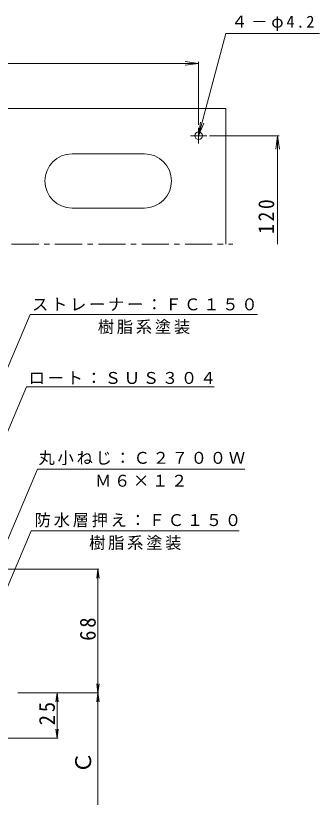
# Model space of a CAD drawing. Units: millimetres, scale not verified. Extents: x -286 to 229, y -348 to 411.
# Drawn here: x 47.5 to 215.6, y -21 to 411 of the extents above; entities that cross this region are included whole.
import ezdxf
from ezdxf.enums import TextEntityAlignment as Align

# ---------------------------------------------------------------- set-up
doc = ezdxf.new("R2010")
doc.units = ezdxf.units.MM
doc.header["$LTSCALE"] = 3
doc.linetypes.add('CHAIN1', pattern=[8, 5, -1, 1, -1])
for name, color, linetype, lineweight in [('0-1_躯体', 2, 'Continuous', 9), ('0-4_その他', 7, 'Continuous', 9), ('0-5_寸法', 7, 'Continuous', 9), ('0-A', 2, 'Continuous', 9)]:
    doc.layers.add(name, color=color, linetype=linetype, lineweight=lineweight)
doc.styles.add('ＭＳ ゴシック', font='')
doc.styles.get('ＭＳ ゴシック').set_extended_font_data('MS Gothic')

msp = doc.modelspace()

# ---------------------------------------------------------------- linework, layer by layer
at = {"layer": '0-1_躯体', "color": 3, "linetype": 'CHAIN1'}
msp.add_line((-242.724, 284.663), (167.662, 284.663), dxfattribs=at)
at = {"layer": '0-4_その他'}
for p, q in [((148.741, 344.663), (163.873, 401.134)), ((163.873, 401.134), (215.593, 401.134)), ((-221.259, 384.677), (148.741, 384.677)), ((148.741, 384.677), (141.305, 385.656)), ((148.741, 384.677), (141.305, 383.698)), ((148.741, 385.577), (148.741, 350.663)), ((148.741, 344.663), (149.72, 352.099)), ((148.741, 344.663), (151.611, 351.592)), ((193.397, 344.663), (154.741, 344.663)), ((192.497, 344.663), (193.476, 337.227)), ((93.638, 105.049), (5.131, 105.049)), ((93.038, 105.049), (92.385, 100.092)), ((93.038, 36.693), (93.038, 105.049)), ((93.038, 105.049), (93.69, 100.092)), ((93.038, 36.693), (92.385, 41.65)), ((93.038, 36.693), (93.69, 41.65)), ((93.638, 36.693), (48.756, 36.693)), ((70.459, 36.693), (69.806, 31.735)), ((70.459, 36.693), (71.112, 31.735)), ((93.038, 36.693), (92.385, 31.735)), ((93.038, -43.307), (93.038, 36.693)), ((93.038, 36.693), (93.69, 31.735)), ((70.459, 11.693), (71.112, 16.65)), ((71.059, 11.693), (23.427, 11.693))]:
    msp.add_line(p, q, dxfattribs=at)
for points in [[(192.497, 284.663), (192.497, 344.663), (191.518, 337.227)], [(70.459, 36.693), (70.459, 11.693), (69.806, 16.65)]]:
    msp.add_lwpolyline(points, dxfattribs=at)
at = {"layer": '0-5_寸法'}
for p, q in [((-4.259, 105.049), (55.543, 245.933)), ((55.543, 245.933), (181.373, 245.933)), ((-2.828, 73.049), (53.59, 205.963)), ((53.59, 205.963), (157.282, 205.963)), ((10.741, 45.349), (59.592, 160.434)), ((59.592, 160.434), (174.264, 160.434))]:
    msp.add_line(p, q, dxfattribs=at)
msp.add_lwpolyline([(19.741, 40.549), (56.117, 126.246), (171.168, 126.246)], dxfattribs=at)
at = {"layer": '0-A'}
for p, q in [((-1.889, 359.663), (163.741, 359.663)), ((163.741, 284.663), (163.741, 359.663)), ((148.741, 340.43), (148.741, 348.991)), ((144.318, 344.663), (153.33, 344.663)), ((78.741, 334.663), (118.741, 334.663)), ((78.741, 304.663), (118.741, 304.663))]:
    msp.add_line(p, q, dxfattribs=at)
msp.add_circle((148.741, 344.663), 2.1, dxfattribs=at)
for centre, start, end in [((78.741, 319.663), 90, 270), ((118.741, 319.663), 270, 90)]:
    msp.add_arc(centre, 15, start, end, dxfattribs=at)

# ---------------------------------------------------------------- texts
at = {"layer": '0-4_その他', "color": 2, "style": 'ＭＳ ゴシック'}
msp.add_text('Ｃ', height=8.798, rotation=90, dxfattribs=at).set_placement((91.931, -7.807), align=Align.BOTTOM_LEFT)
at = {"layer": '0-4_その他', "insert": (166.823, 402.639), "char_height": 6.598, "attachment_point": 7, "style": 'ＭＳ ゴシック'}
msp.add_mtext('\\T1.23;４－φ4.2', dxfattribs=at)
at = {"layer": '0-4_その他', "color": 2, "char_height": 8.798, "attachment_point": 7, "rotation": 90, "style": 'ＭＳ ゴシック'}
for s, insert in [('\\T1.27;\\W0.9;120', (190.697, 290.457)), ('\\T1.27;\\W0.95;68', (91.931, 65.496)), ('\\T1.27;\\W0.95;25', (69.352, 18.818))]:
    msp.add_mtext(s, dxfattribs=dict(at, insert=insert))
at = {"layer": '0-5_寸法', "char_height": 6.598, "attachment_point": 7, "style": 'ＭＳ ゴシック'}
for s, insert in [('\\T1.17;ストレーナー：ＦＣ１５０', (56.57, 247.816)), ('\\T1.17;樹脂系塗装', (92.958, 234.996)), ('\\T1.17;ロート：ＳＵＳ３０４', (54.725, 207.22)), ('\\T1.17;丸小ねじ：Ｃ２７００Ｗ', (60.185, 162.588)), ('\\T1.17;Ｍ６×１２', (91.428, 150.575)), ('\\T1.17;防水層押え：ＦＣ１５０', (58.012, 128.201)), ('\\T1.17;樹脂系塗装', (88.143, 115.648))]:
    msp.add_mtext(s, dxfattribs=dict(at, insert=insert))

doc.saveas('drawing.dxf')
